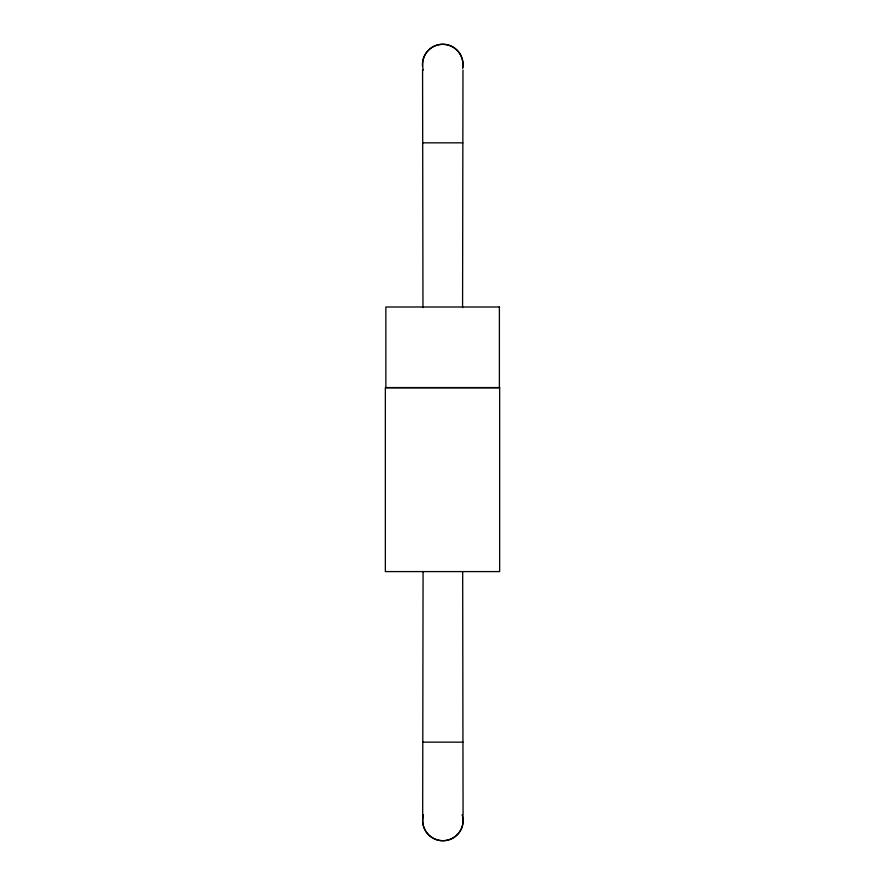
<?xml version="1.0" encoding="UTF-8"?>
<svg xmlns="http://www.w3.org/2000/svg" width="885" height="885" viewBox="0 0 885 885"><rect width="100%" height="100%" fill="white"/><g stroke="black" fill="none" stroke-linecap="round" stroke-linejoin="round"><path stroke-width="1.33" d="M423.074 571.909L422.676 814.963M462.578 307.604L462.977 70.037M422.576 70.037L422.698 142.839L462.844 142.839M422.886 742.161L462.944 742.161L463.076 814.963M422.698 142.839L422.964 307.604M462.678 571.909L462.944 742.161M423.34 70.103A20.222 20.222 0 0 1 441.803 44.35A20.222 20.222 0 0 1 462.656 68.222A20.278 20.278 0 0 0 443.717 44.272A20.278 20.278 0 0 0 422.576 66.353M462.313 814.897A20.222 20.222 0 0 1 442.876 840.684A20.222 20.222 0 0 1 423.439 814.897A20.278 20.278 0 0 0 442.876 840.75A20.278 20.278 0 0 0 462.368 814.886M499.394 306.995L385.86 306.995L385.86 387.785L499.394 387.785L499.394 306.995M499.649 387.575L385.351 387.575L385.351 571.588L499.649 571.588L499.649 387.575"/></g></svg>
